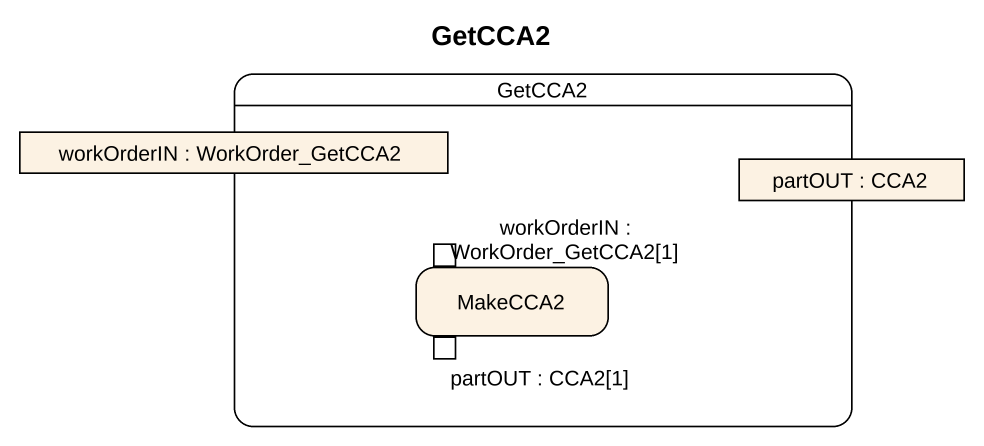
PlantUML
@startuml
title GetCCA2
hide empty description
state GetCCA2 {
  state "workOrderIN : WorkOrder_GetCCA2" as workOrderIN <<object>>
  state "partOUT : CCA2" as partOUT <<object>>
  state MakeCCA2 {
    state "workOrderIN : WorkOrder_GetCCA2[1]" as workOrderIN_WorkOrder <<inputPin>>
    state "partOUT : CCA2[1]" as partOUT_CCA2_1 <<outputPin>>
  }
}
@enduml
